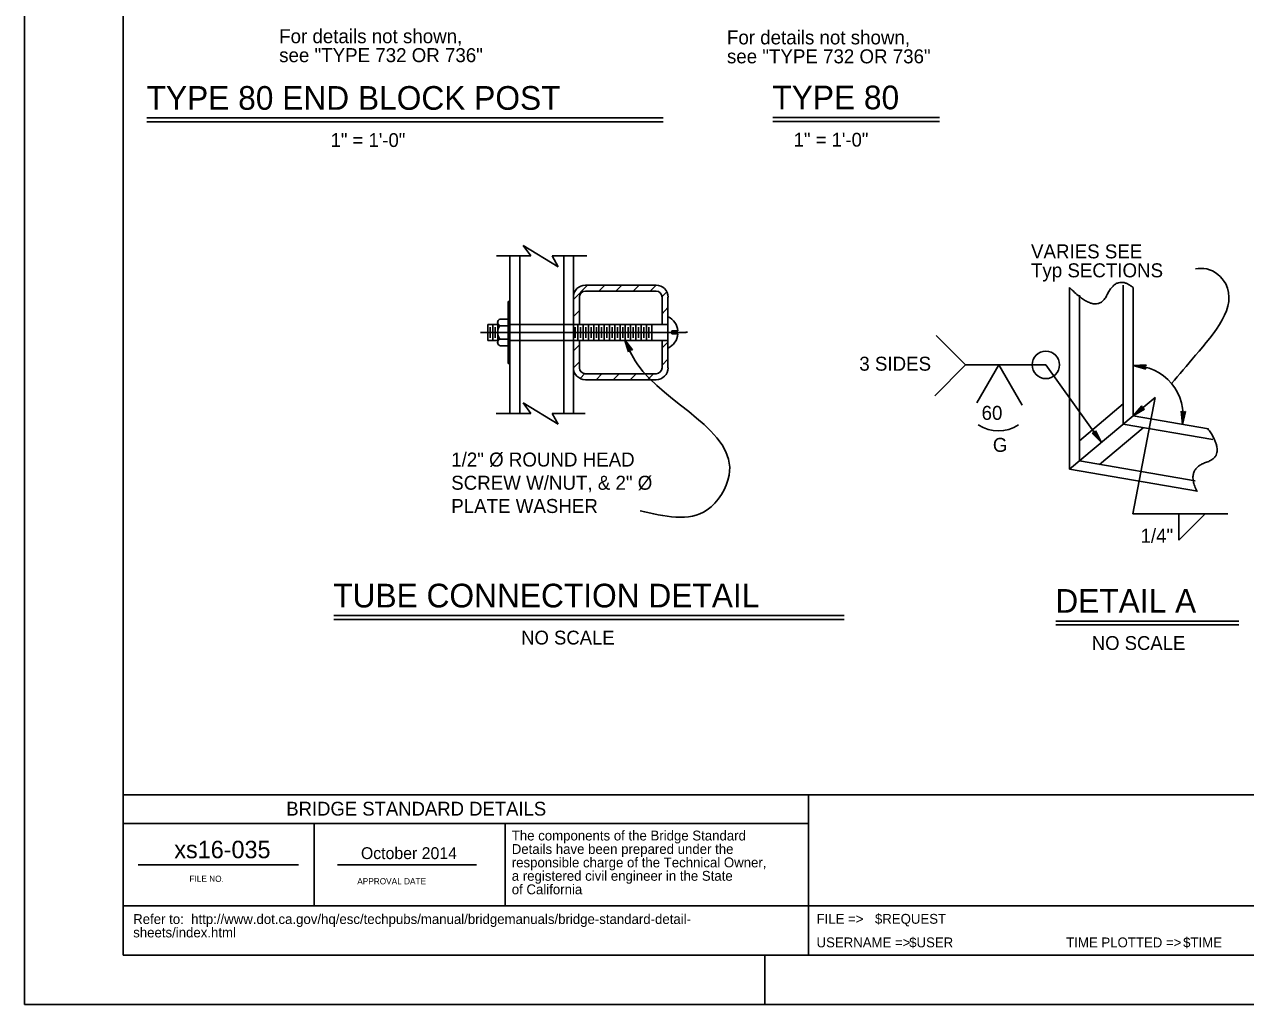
# Model space of a CAD drawing. Extents: x 0 to 2.83, y 0 to 1.83.
# Drawn here: x 0 to 1.031, y 0 to 0.827 of the extents above; entities that cross this region are included whole.
import ezdxf

# ---------------------------------------------------------------- set-up
doc = ezdxf.new("R2010")
doc.units = 0
for name, color, linetype in [('10 Sheet Format', 7, 'Continuous'), ('201 Center and Station Line', 7, 'Continuous'), ('210 Border', 7, 'Continuous'), ('212 Leaders and Dim Lines', 7, 'Continuous'), ('214 Text and Titles', 7, 'Continuous'), ('221 Structural Steel', 7, 'Continuous')]:
    doc.layers.add(name, color=color, linetype=linetype)

msp = doc.modelspace()

# ---------------------------------------------------------------- linework, layer by layer
at = {"layer": '10 Sheet Format'}
for p, q in [((0.0959, 0.118), (0.2314, 0.118)), ((0.2643, 0.118), (0.3814, 0.118))]:
    msp.add_line(p, q, dxfattribs=at)
msp.add_lwpolyline([(0, 0), (2.8333, 0), (2.8333, 1.8333), (0, 1.8333)], close=True, dxfattribs=at)
at = {"layer": '201 Center and Station Line'}
for p, q in [((0.5585, 0.5673), (0.3849, 0.5673)), ((0.5582, 0.5674), (0.5595, 0.5674))]:
    msp.add_line(p, q, dxfattribs=at)
at = {"layer": '210 Border'}
for p, q in [((0.0833, 0.0833), (0.0833, 1.7917)), ((2.7917, 0.1771), (0.0833, 0.1771)), ((0.6618, 0.1771), (0.6618, 0.0417)), ((0.6618, 0.1527), (0.0833, 0.1527)), ((0.2446, 0.0833), (0.2446, 0.1527)), ((0.4058, 0.1527), (0.4058, 0.0833)), ((0.0833, 0.0417), (0.0833, 0.0833)), ((2.7917, 0.0833), (0.0833, 0.0833)), ((2.7917, 0.0417), (0.0833, 0.0417)), ((0.625, 0.0417), (0.625, 0))]:
    msp.add_line(p, q, dxfattribs=at)
at = {"layer": '212 Leaders and Dim Lines'}
for p, q in [((0.4634, 0.5952), (0.4753, 0.6072)), ((0.4847, 0.6021), (0.4898, 0.6072)), ((0.4992, 0.6021), (0.5042, 0.6072)), ((0.5137, 0.6021), (0.5187, 0.6072)), ((0.5282, 0.6021), (0.5332, 0.6072)), ((0.5381, 0.5976), (0.5421, 0.6016)), ((0.5381, 0.5831), (0.5431, 0.5882)), ((0.4634, 0.5808), (0.4684, 0.5858)), ((0.4634, 0.5518), (0.4684, 0.5569)), ((0.5109, 0.5527), (0.5064, 0.5614)), ((0.5098, 0.5508), (0.5064, 0.5614)), ((0.5064, 0.5614), (0.5131, 0.5525)), ((0.512, 0.5526), (0.5064, 0.5614)), ((0.5064, 0.5614), (0.5104, 0.5518)), ((0.5101, 0.5513), (0.5064, 0.5614)), ((0.5064, 0.5614), (0.5106, 0.5522)), ((0.5115, 0.5526), (0.5064, 0.5614)), ((0.5064, 0.5614), (0.5125, 0.5526)), ((0.5381, 0.5542), (0.5431, 0.5592)), ((0.5104, 0.5518), (0.5098, 0.5508)), ((0.5104, 0.5518), (0.5109, 0.5527)), ((0.5109, 0.5527), (0.512, 0.5526)), ((0.512, 0.5526), (0.5131, 0.5525)), ((0.4634, 0.5374), (0.4684, 0.5424)), ((0.5381, 0.5397), (0.5431, 0.5448)), ((0.862, 0.5399), (0.9089, 0.4743)), ((0.9356, 0.5393), (0.9468, 0.5399)), ((0.9356, 0.5393), (0.9468, 0.5399)), ((0.9356, 0.5393), (0.9464, 0.5394)), ((0.9356, 0.5393), (0.9464, 0.5394)), ((0.9454, 0.5382), (0.9356, 0.5393)), ((0.9464, 0.5362), (0.9356, 0.5393)), ((0.9461, 0.539), (0.9356, 0.5393)), ((0.9356, 0.5393), (0.9459, 0.5372)), ((0.9461, 0.5367), (0.9356, 0.5393)), ((0.9356, 0.5393), (0.9457, 0.5377)), ((0.9458, 0.5386), (0.9356, 0.5393)), ((0.9454, 0.5382), (0.9356, 0.5393)), ((0.9464, 0.5362), (0.9356, 0.5393)), ((0.9461, 0.539), (0.9356, 0.5393)), ((0.9356, 0.5393), (0.9459, 0.5372)), ((0.9461, 0.5367), (0.9356, 0.5393)), ((0.9356, 0.5393), (0.9457, 0.5377)), ((0.9458, 0.5386), (0.9356, 0.5393)), ((0.9454, 0.5382), (0.9461, 0.539)), ((0.9454, 0.5382), (0.9461, 0.539)), ((0.9459, 0.5372), (0.9454, 0.5382)), ((0.9459, 0.5372), (0.9454, 0.5382)), ((0.9459, 0.5372), (0.9464, 0.5362)), ((0.9459, 0.5372), (0.9464, 0.5362)), ((0.9461, 0.539), (0.9468, 0.5399)), ((0.9461, 0.539), (0.9468, 0.5399)), ((0.4689, 0.5285), (0.4729, 0.5325)), ((0.4824, 0.5274), (0.4874, 0.5324)), ((0.4968, 0.5274), (0.5019, 0.5324)), ((0.5113, 0.5274), (0.5164, 0.5324)), ((0.5258, 0.5274), (0.5308, 0.5324)), ((0.9544, 0.5123), (0.9354, 0.4141)), ((0.9356, 0.4969), (0.9544, 0.5123)), ((0.9356, 0.4969), (0.943, 0.5053)), ((0.9356, 0.4969), (0.943, 0.5053)), ((0.9431, 0.5042), (0.943, 0.5053)), ((0.9431, 0.5042), (0.943, 0.5053)), ((0.9356, 0.4969), (0.943, 0.5047)), ((0.9356, 0.4969), (0.943, 0.5047)), ((0.9431, 0.5042), (0.9356, 0.4969)), ((0.9431, 0.5042), (0.9356, 0.4969)), ((0.9432, 0.5037), (0.9356, 0.4969)), ((0.9432, 0.5037), (0.9356, 0.4969)), ((0.9433, 0.5031), (0.9356, 0.4969)), ((0.9433, 0.5031), (0.9356, 0.4969)), ((0.9356, 0.4969), (0.9438, 0.503)), ((0.9356, 0.4969), (0.9438, 0.503)), ((0.9356, 0.4969), (0.9443, 0.5028)), ((0.9356, 0.4969), (0.9443, 0.5028)), ((0.9448, 0.5026), (0.9356, 0.4969)), ((0.9448, 0.5026), (0.9356, 0.4969)), ((0.9453, 0.5024), (0.9356, 0.4969)), ((0.9453, 0.5024), (0.9356, 0.4969)), ((0.9433, 0.5031), (0.9431, 0.5042)), ((0.9433, 0.5031), (0.9431, 0.5042)), ((0.9443, 0.5028), (0.9433, 0.5031)), ((0.9443, 0.5028), (0.9433, 0.5031)), ((0.9443, 0.5028), (0.9453, 0.5024)), ((0.9443, 0.5028), (0.9453, 0.5024)), ((0.9771, 0.5001), (0.9762, 0.5008)), ((0.9774, 0.4897), (0.9762, 0.5008)), ((0.9771, 0.5001), (0.9762, 0.5008)), ((0.9774, 0.4897), (0.9762, 0.5008)), ((0.9774, 0.4897), (0.9766, 0.5005)), ((0.9774, 0.4897), (0.9766, 0.5005)), ((0.9771, 0.5001), (0.9774, 0.4897)), ((0.978, 0.4995), (0.9771, 0.5001)), ((0.9771, 0.5001), (0.9774, 0.4897)), ((0.978, 0.4995), (0.9771, 0.5001)), ((0.9799, 0.5006), (0.9774, 0.4897)), ((0.9799, 0.5006), (0.9774, 0.4897)), ((0.9794, 0.5003), (0.9774, 0.4897)), ((0.9794, 0.5003), (0.9774, 0.4897)), ((0.9774, 0.4897), (0.9789, 0.5)), ((0.9774, 0.4897), (0.9789, 0.5)), ((0.9774, 0.4897), (0.9784, 0.4998)), ((0.9775, 0.4998), (0.9774, 0.4897)), ((0.9774, 0.4897), (0.9784, 0.4998)), ((0.9775, 0.4998), (0.9774, 0.4897)), ((0.978, 0.4995), (0.9774, 0.4897)), ((0.978, 0.4995), (0.9774, 0.4897)), ((0.9789, 0.5), (0.978, 0.4995)), ((0.9789, 0.5), (0.978, 0.4995)), ((0.9789, 0.5), (0.9799, 0.5006)), ((0.9789, 0.5), (0.9799, 0.5006)), ((0.9021, 0.4822), (0.901, 0.4822)), ((0.9089, 0.4743), (0.901, 0.4822)), ((0.9089, 0.4743), (0.9016, 0.4822)), ((0.9032, 0.4823), (0.9021, 0.4822)), ((0.9021, 0.4822), (0.9089, 0.4743)), ((0.9026, 0.4823), (0.9089, 0.4743)), ((0.9036, 0.4833), (0.9032, 0.4823)), ((0.9032, 0.4823), (0.9089, 0.4743)), ((0.9089, 0.4743), (0.9034, 0.4828)), ((0.9036, 0.4833), (0.904, 0.4843)), ((0.9089, 0.4743), (0.9036, 0.4833)), ((0.9038, 0.4838), (0.9089, 0.4743)), ((0.904, 0.4843), (0.9089, 0.4743)), ((1.0157, 0.4141), (0.9354, 0.4141)), ((0.9743, 0.4141), (0.9743, 0.3921)), ((0.9743, 0.3921), (0.9964, 0.4141))]:
    msp.add_line(p, q, dxfattribs=at)
msp.add_arc((0.9356, 0.4969), 0.0424, 350.2158, 90, dxfattribs=at)
for points in [[(0.9681, 0.5242), (0.9884, 0.548), (1.0138, 0.6082), (0.9978, 0.6209), (0.9882, 0.6209)], [(0.5064, 0.5614), (0.5172, 0.5407), (0.5947, 0.4467), (0.5761, 0.4175), (0.5196, 0.4167)]]:
    msp.add_spline(points, degree=3, dxfattribs=at)
at = {"layer": '214 Text and Titles'}
for p, q in [((0.1034, 0.7483), (0.5391, 0.7483)), ((0.1034, 0.745), (0.5391, 0.745)), ((0.6316, 0.7486), (0.7724, 0.7486)), ((0.6316, 0.7454), (0.7724, 0.7454)), ((0.7943, 0.5399), (0.7695, 0.5646)), ((0.7943, 0.5399), (0.7683, 0.5139)), ((0.862, 0.5399), (0.7943, 0.5399)), ((0.8224, 0.5399), (0.8039, 0.5079)), ((0.8224, 0.5399), (0.8421, 0.5058)), ((0.261, 0.3283), (0.6917, 0.3283)), ((0.261, 0.325), (0.6917, 0.325)), ((0.8704, 0.3237), (1.0248, 0.3237)), ((0.8704, 0.3205), (1.0248, 0.3205))]:
    msp.add_line(p, q, dxfattribs=at)
msp.add_circle((0.862, 0.5399), 0.0116, dxfattribs=at)
msp.add_arc((0.822, 0.5152), 0.031, 236.7757, 303.2243, dxfattribs=at)
at = {"layer": '221 Structural Steel'}
for p, q in [((0.4273, 0.6318), (0.4208, 0.6408)), ((0.4209, 0.6408), (0.4504, 0.6227)), ((0.3985, 0.6318), (0.4273, 0.6318)), ((0.4098, 0.6318), (0.4098, 0.4989)), ((0.4181, 0.6318), (0.4181, 0.4989)), ((0.4504, 0.6227), (0.4454, 0.6318)), ((0.4454, 0.6318), (0.4746, 0.6318)), ((0.4551, 0.6318), (0.4551, 0.4989)), ((0.4634, 0.6318), (0.4634, 0.574)), ((0.4734, 0.6072), (0.5331, 0.6072)), ((0.4734, 0.6021), (0.5331, 0.6021)), ((0.8821, 0.6052), (0.8821, 0.4518)), ((0.8904, 0.5988), (0.8904, 0.4588)), ((0.9273, 0.6073), (0.9273, 0.4899)), ((0.9356, 0.6052), (0.9356, 0.4969)), ((0.4082, 0.5935), (0.4082, 0.541)), ((0.4098, 0.5935), (0.4082, 0.5935)), ((0.4634, 0.5971), (0.4634, 0.4989)), ((0.4684, 0.5971), (0.4684, 0.574)), ((0.5381, 0.5971), (0.5381, 0.574)), ((0.5431, 0.5971), (0.5431, 0.5375)), ((0.4014, 0.5785), (0.4082, 0.5785)), ((0.3912, 0.574), (0.3912, 0.5606)), ((0.3994, 0.574), (0.3912, 0.574)), ((0.393, 0.5717), (0.393, 0.5628)), ((0.3952, 0.574), (0.3952, 0.5606)), ((0.3974, 0.5717), (0.3974, 0.5628)), ((0.3994, 0.5758), (0.3994, 0.5588)), ((0.4014, 0.5728), (0.4082, 0.5728)), ((0.4634, 0.574), (0.4098, 0.574)), ((0.5431, 0.574), (0.4634, 0.574)), ((0.4649, 0.5717), (0.4649, 0.5628)), ((0.4671, 0.574), (0.4671, 0.5606)), ((0.4694, 0.5717), (0.4694, 0.5628)), ((0.4716, 0.574), (0.4716, 0.5606)), ((0.4738, 0.5717), (0.4738, 0.5628)), ((0.476, 0.574), (0.476, 0.5606)), ((0.4783, 0.5717), (0.4783, 0.5628)), ((0.4805, 0.574), (0.4805, 0.5606)), ((0.4827, 0.5717), (0.4827, 0.5628)), ((0.4849, 0.574), (0.4849, 0.5606)), ((0.4871, 0.5717), (0.4871, 0.5628)), ((0.4894, 0.574), (0.4894, 0.5606)), ((0.4916, 0.5717), (0.4916, 0.5628)), ((0.4938, 0.574), (0.4938, 0.5606)), ((0.496, 0.5717), (0.496, 0.5628)), ((0.4983, 0.574), (0.4983, 0.5606)), ((0.5005, 0.5717), (0.5005, 0.5628)), ((0.5027, 0.574), (0.5027, 0.5606)), ((0.5049, 0.5717), (0.5049, 0.5628)), ((0.5071, 0.574), (0.5071, 0.5606)), ((0.5094, 0.5717), (0.5094, 0.5628)), ((0.5116, 0.574), (0.5116, 0.5606)), ((0.5138, 0.5717), (0.5138, 0.5628)), ((0.516, 0.574), (0.516, 0.5606)), ((0.5183, 0.5717), (0.5183, 0.5628)), ((0.5205, 0.574), (0.5205, 0.5606)), ((0.5227, 0.5717), (0.5227, 0.5628)), ((0.5249, 0.574), (0.5249, 0.5606)), ((0.5249, 0.574), (0.5249, 0.5606)), ((0.5271, 0.5717), (0.5271, 0.5628)), ((0.5294, 0.574), (0.5294, 0.5606)), ((0.5463, 0.5686), (0.5463, 0.566)), ((0.5515, 0.5686), (0.5463, 0.5686)), ((0.3994, 0.5606), (0.3912, 0.5606)), ((0.4014, 0.5617), (0.4082, 0.5617)), ((0.4634, 0.5606), (0.4098, 0.5606)), ((0.4634, 0.5606), (0.4634, 0.5375)), ((0.5431, 0.5606), (0.4634, 0.5606)), ((0.4684, 0.5606), (0.4684, 0.5375)), ((0.5381, 0.5606), (0.5381, 0.5375)), ((0.5515, 0.566), (0.5463, 0.566)), ((0.4014, 0.556), (0.4082, 0.556)), ((0.4098, 0.541), (0.4082, 0.541)), ((0.4734, 0.5324), (0.5331, 0.5324)), ((0.4734, 0.5274), (0.5331, 0.5274)), ((0.4273, 0.4989), (0.4208, 0.508)), ((0.4209, 0.508), (0.4504, 0.4899)), ((0.9272, 0.5069), (0.8904, 0.4759)), ((0.3981, 0.4989), (0.4273, 0.4989)), ((0.4504, 0.4899), (0.4454, 0.4989)), ((0.4454, 0.4989), (0.4733, 0.4989)), ((0.9356, 0.4969), (0.8821, 0.4518)), ((0.9356, 0.4969), (0.9992, 0.4859)), ((0.9441, 0.4868), (0.9073, 0.4559)), ((0.9273, 0.4899), (1.0029, 0.4769)), ((0.8904, 0.4588), (0.9881, 0.4419)), ((0.8821, 0.4518), (0.99, 0.4332))]:
    msp.add_line(p, q, dxfattribs=at)
for centre, radius, start, end in [((0.4734, 0.5971), 0.0101, 90, 180), ((0.4734, 0.5971), 0.00504, 90, 180), ((0.5331, 0.5971), 0.0101, 0, 90), ((0.5331, 0.5971), 0.00504, 0, 90), ((0.4024, 0.5757), 0.00301, 109.5709, 250.4291), ((0.5371, 0.5673), 0.0145, 5.2142, 65.2385), ((0.4081, 0.5673), 0.00877, 140.5005, 219.4995), ((0.4024, 0.5589), 0.00301, 109.5709, 250.4291), ((0.5371, 0.5673), 0.0145, 294.7615, 354.7857), ((0.4734, 0.5375), 0.0101, 180, 270), ((0.4734, 0.5375), 0.00504, 180, 270), ((0.5331, 0.5375), 0.0101, 270, 0), ((0.5331, 0.5375), 0.00504, 270, 360)]:
    msp.add_arc(centre, radius, start, end, dxfattribs=at)
for points in [[(0.8821, 0.6052), (0.9053, 0.5812), (0.9219, 0.6164), (0.9356, 0.6052)], [(0.9988, 0.486), (1.0151, 0.4634), (0.98, 0.4521), (0.9896, 0.4331)]]:
    msp.add_open_spline(points, degree=2, dxfattribs=at)

# ---------------------------------------------------------------- texts
at = {"layer": '10 Sheet Format'}
for s, height, p in [('October 2014', 0.01, (0.284, 0.1228)), ('FILE NO.', 0.00521, (0.1393, 0.1036)), ('APPROVAL DATE', 0.005208, (0.2809, 0.1015)), ('Refer to:  http://www.dot.ca.gov/hq/esc/techpubs/manual/bridgemanuals/bridge-standard-detail-', 0.008333, (0.0918, 0.068)), ('FILE =>', 0.00833, (0.6685, 0.0682)), ('$REQUEST', 0.00833, (0.7178, 0.0682)), ('sheets/index.html', 0.008333, (0.0918, 0.0567)), ('USERNAME =>', 0.008333, (0.6685, 0.0483)), ('$USER', 0.00833, (0.7467, 0.0483)), ('TIME PLOTTED =>', 0.008333, (0.8792, 0.0483)), ('$TIME', 0.00833, (0.9779, 0.0483))]:
    msp.add_text(s, height=height, dxfattribs=at).set_placement(p)
at = {"layer": '210 Border'}
for s, height, p in [('BRIDGE STANDARD DETAILS', 0.011667, (0.221, 0.1595)), ('The components of the Bridge Standard', 0.008333, (0.4113, 0.1385)), ('xs16-035', 0.01476, (0.1265, 0.1235)), ('Details have been prepared under the', 0.008333, (0.4113, 0.1271)), ('responsible charge of the Technical Owner,', 0.008333, (0.4113, 0.1158)), ('a registered civil engineer in the State', 0.008333, (0.4113, 0.1045)), ('of California', 0.008333, (0.4113, 0.0931))]:
    msp.add_text(s, height=height, dxfattribs=at).set_placement(p)
at = {"layer": '212 Leaders and Dim Lines'}
for s, height, p in [('For details not shown, ', 0.011811, (0.215, 0.8114)), ('For details not shown, ', 0.011811, (0.5929, 0.8104)), ('see "TYPE 732 OR 736"', 0.011811, (0.215, 0.7954)), ('see "TYPE 732 OR 736"', 0.011811, (0.5929, 0.7944)), ('TYPE 80 END BLOCK POST', 0.020003, (0.1031, 0.7552)), ('TYPE 80', 0.02, (0.6312, 0.7556)), ('VARIES SEE ', 0.011811, (0.8495, 0.6298)), ('Typ SECTIONS', 0.011811, (0.8495, 0.6138)), ('3 SIDES', 0.01181, (0.7046, 0.535)), ('60', 0.01181, (0.8078, 0.4935)), ('G', 0.0118, (0.8173, 0.4665)), ('1/2" Ø ROUND HEAD ', 0.011811, (0.3602, 0.4541)), ('SCREW W/NUT, & 2" %%C', 0.011811, (0.3602, 0.4345)), ('PLATE WASHER', 0.011811, (0.3602, 0.4149)), ('1/4"', 0.01181, (0.9419, 0.3898)), ('TUBE CONNECTION DETAIL', 0.020003, (0.2606, 0.3352)), ('DETAIL A', 0.02, (0.87, 0.3307))]:
    msp.add_text(s, height=height, dxfattribs=at).set_placement(p)
at = {"layer": '214 Text and Titles'}
for s, p in [('1" = 1\'-0"', (0.2584, 0.7238)), ('1" = 1\'-0"', (0.6492, 0.7241)), ('NO SCALE', (0.4192, 0.3039)), ('NO SCALE', (0.9008, 0.2993))]:
    msp.add_text(s, height=0.01167, dxfattribs=at).set_placement(p)

doc.saveas('drawing.dxf')
